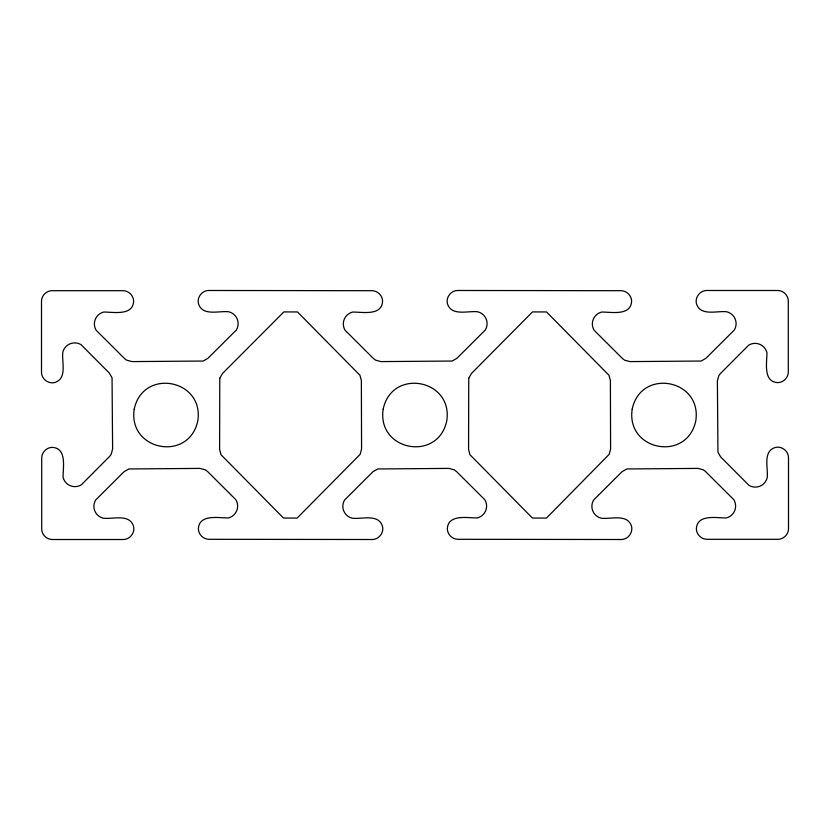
<?xml version="1.0" encoding="UTF-8"?>
<svg xmlns="http://www.w3.org/2000/svg" width="830" height="830" viewBox="0 0 830 830"><rect width="100%" height="100%" fill="white"/><g stroke="black" fill="none" stroke-linecap="round" stroke-linejoin="round"><path stroke-width="1.25" d="M41.5 301.311L41.5 372.172C41.376 378.926 48.431 384.342 54.915 382.474C67.593 378.366 61.534 361.61 62.821 352.179A12.222 12.222 0 0 1 81.008 344.647L109.29 373.033L112.05 377.816L112.61 449.02L111.189 454.352L109.487 456.552L81.267 484.876A12.222 12.222 0 0 1 63.07 477.333C62.956 467.861 67.189 448.242 52.363 447.37C46.656 447.339 41.676 452.329 41.708 458.036L41.708 528.523C41.417 534.354 46.511 539.552 52.321 539.51L123.193 539.51C129.936 539.635 135.352 532.58 133.485 526.096C129.376 513.417 112.621 519.476 103.19 518.2A12.222 12.222 0 0 1 95.658 500.002L124.044 471.72L128.826 468.96L200.03 468.4L205.363 469.832L207.573 471.523L235.886 499.743A12.222 12.222 0 0 1 228.343 517.941C218.871 518.065 199.252 513.822 198.38 528.648C198.349 534.354 203.34 539.344 209.046 539.303L372.141 539.51C378.895 539.635 384.3 532.58 382.433 526.096C378.335 513.417 361.569 519.476 352.148 518.2A12.222 12.222 0 0 1 344.606 500.002L373.002 471.72L377.775 468.96L448.989 468.4L454.311 469.832L456.521 471.523L484.834 499.743A12.222 12.222 0 0 1 477.302 517.941C467.819 518.065 448.21 513.822 447.339 528.648C447.297 534.354 452.288 539.344 457.994 539.303L621.162 539.51C627.916 539.635 633.332 532.58 631.464 526.096C627.356 513.417 610.6 519.476 601.169 518.2A12.222 12.222 0 0 1 593.637 500.002L622.023 471.72L626.795 468.96L698.009 468.4L703.342 469.832L705.542 471.523L733.855 499.743A12.222 12.222 0 0 1 726.323 517.941C716.85 518.065 697.231 513.822 696.36 528.648C696.329 534.354 701.319 539.344 707.015 539.303L777.513 539.303C783.344 539.593 788.542 534.499 788.5 528.689L788.5 457.828C788.625 451.074 781.57 445.658 775.085 447.526C762.407 451.634 768.466 468.39 767.179 477.821A12.222 12.222 0 0 1 748.992 485.353L720.71 456.967L717.95 452.184L717.39 380.98L718.811 375.648L720.513 373.448L748.733 345.124A12.222 12.222 0 0 1 766.93 352.667C767.045 362.139 762.812 381.759 777.637 382.63C783.344 382.661 788.324 377.671 788.293 371.964L788.293 301.477C788.583 295.646 783.489 290.448 777.679 290.49L706.807 290.49C700.064 290.365 694.648 297.42 696.515 303.905C700.624 316.583 717.379 310.524 726.81 311.8A12.222 12.222 0 0 1 734.342 329.998L705.957 358.28L701.174 361.04L629.97 361.6L624.637 360.168L622.427 358.477L594.114 330.257A12.222 12.222 0 0 1 601.657 312.059C611.129 311.935 630.748 316.178 631.62 301.352C631.651 295.646 626.66 290.656 620.954 290.697L457.787 290.49C451.043 290.365 445.627 297.42 447.495 303.905C451.593 316.583 468.359 310.524 477.779 311.8A12.222 12.222 0 0 1 485.322 329.998L456.936 358.28L452.153 361.04L380.949 361.6L375.617 360.168L373.407 358.477L345.093 330.257A12.222 12.222 0 0 1 352.626 312.059C362.108 311.935 381.727 316.178 382.589 301.352C382.63 295.646 377.64 290.656 371.933 290.697L208.838 290.49C202.084 290.365 196.669 297.42 198.536 303.905C202.645 316.583 219.4 310.524 228.831 311.8A12.222 12.222 0 0 1 236.363 329.998L207.977 358.28L203.205 361.04L131.991 361.6L126.658 360.168L124.459 358.477L96.145 330.257A12.222 12.222 0 0 1 103.677 312.059C113.15 311.935 132.769 316.178 133.64 301.352C133.672 295.646 128.681 290.656 122.985 290.697L52.487 290.697C46.656 290.407 41.459 295.501 41.5 301.311M134.221 409.086C127.768 450.711 188.929 462.403 197.799 420.914C204.305 379.31 143.05 367.669 134.221 409.086M383.18 409.086C376.716 450.711 437.877 462.403 446.758 420.914C453.253 379.31 391.999 367.669 383.18 409.086M632.201 409.086C625.737 450.711 686.908 462.403 695.779 420.914C702.273 379.31 641.019 367.669 632.201 409.086M219.774 378.221L219.608 449.435L221.039 454.757L283.487 518.055L297.109 518.086L360.137 454.352L361.569 449.02L361.372 380.565L359.94 375.243L297.493 311.945L283.87 311.914L222.533 373.448L219.774 378.221M468.732 378.221L468.566 449.435L469.988 454.757L532.435 518.055L546.451 518.086L609.158 454.352L610.59 449.02L610.392 380.565L608.961 375.243L546.514 311.945L532.507 311.914L471.482 373.448L468.732 378.221"/></g></svg>
